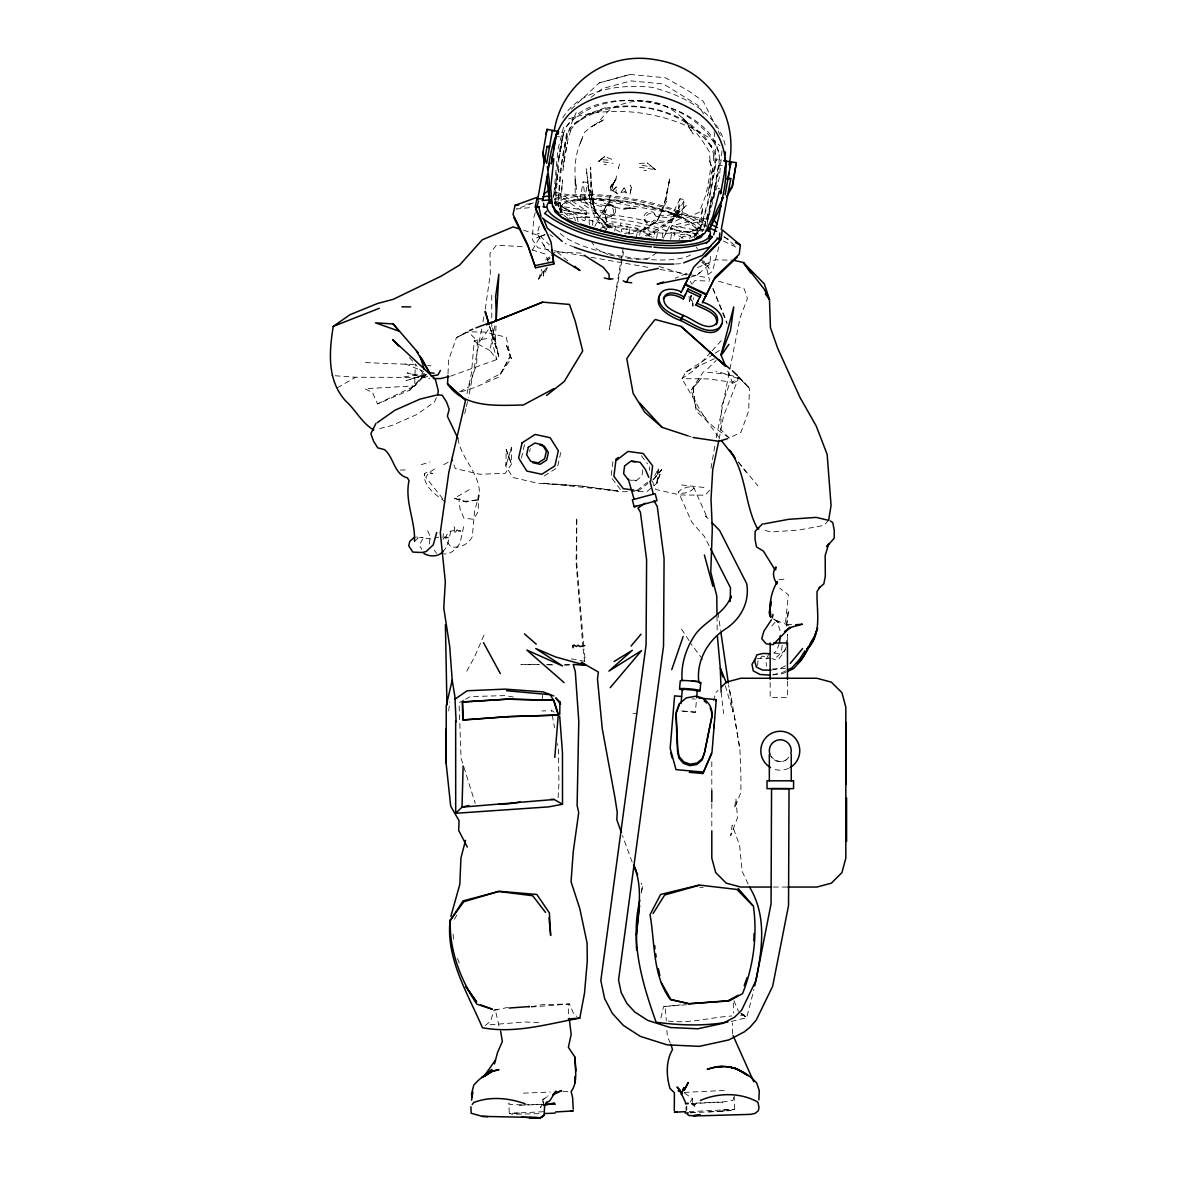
<?xml version="1.0" encoding="UTF-8"?>
<svg xmlns="http://www.w3.org/2000/svg" width="1177" height="1177" viewBox="0 0 1177 1177"><rect width="100%" height="100%" fill="white"/><g stroke="black" fill="none" stroke-linecap="round" stroke-linejoin="round"><path stroke-width="0.75" stroke-dasharray="5 3.75" d="M511.539 447.716L506.051 465.209L511.539 447.716L511.524 464.165L505.198 473.345L479.789 474.257L455.249 468.564L451.733 458.177M787.501 643.848L787.531 634.197L787.825 640.671M732.403 1034.142L732.491 1022.99M713.615 160.602L713.689 154.055L714.262 156.129L710.687 145.065L712.217 148.596C684.249 104.93 615.733 92.821 574.508 124.335L589.412 113.522L606.508 107.239M554.764 203.871C555.971 181.905 557.089 159.866 562.047 138.312C570.404 101.796 618.616 96.955 649.454 101.825C680.1 107.798 723.781 128.823 719.176 166.016C716.616 187.996 709.922 209.05 703.625 230.118M555.206 205.651L558.81 160.734M568.05 215.582L562.65 211.198L560.679 206.269L562.503 179.875L561.576 191.13L558.207 206.181L561.973 211.713L559.046 207.005L560.958 214.067M575.303 220.923L574.759 217.922A2.604 2.516 9.5 0 0 574.052 217.171L571.507 216.597L569.727 217.627M506.213 449.585L511.524 464.165L506.213 449.585L505.786 466.21L512.951 477.494L538.227 483.394L579.864 485.851L617.587 490.868L541.964 483.114L579.864 485.851L621.044 491.78L629.724 491.662M450.556 376.169L496.812 359.529L498.695 355.925L495.311 343.493L496.105 323.866M547.379 267.694L543.539 275.948L543.906 267.767M448.01 373.697L448.628 359.985L456.47 337.593L467.946 331.237M578.098 221.644L576.995 216.568A5.135 4.973 8.9 0 0 575.715 215.362L571.036 214.243L567.432 216.156M757.679 665.696L757.944 660.709L762.137 656.163L768.816 657.31M690.222 295.898L692.944 306.27L693.385 297.796M558.119 797.771L558.957 783.22L558.428 748.896L557.457 743.599M786.28 645.467L786.589 640.553M718.823 246.832L712.541 271.284L704.42 277.169L690.075 274.682M543.539 275.948L544.083 269.327L538.639 279.096L541.67 269.342M486.763 338.638L474.257 340.624L471.477 373.065L466.416 396.414M653.353 479.436L661.577 469.77L656.928 483.041L658.267 468.814L652.941 479.319M695.386 712.232L680.409 710.879L695.386 712.232L696.49 699.55M690.737 277.095L697.255 275.065L709.805 264.148L710.643 255.232M542.17 700.212L542.656 695.21M442.949 537.83L443.361 533.608M721.987 150.774L719.279 177.859L707.436 221.394M448.687 710.908L449.732 701.83M707.406 221.791L711.614 196.294L706.936 225.91M620.235 232.149L607.744 225.16L595.032 211.389L589.868 189.585L595.121 211.286L606.92 226.028L595.032 211.389L592.149 196.721L590.663 167.266C590.324 188.467 589.059 215.038 607.376 229.589M592.311 225.278C595.268 218.79 584.881 213.169 581.909 219.761L584.351 220.805L585.631 219.466A2.486 2.398 7.2 0 1 586.44 219.216L588.456 219.672A2.369 2.266 15 0 1 588.971 220.187L589.5 224.778M612.937 461.619L610.995 477.053L620.397 489.441M642.701 470.035L641.936 476.185L635.874 480.878L628.297 479.833M649.292 470.094L649.733 466.666M786.427 626.149L788.502 610.039L786.736 624.619M681.821 238.372L682.189 237.195A1.677 1.633 15.1 0 1 682.572 236.768A1.751 1.692 8 0 1 683.087 236.518L687.162 236.93M785.559 622.471L788.355 594.768L779.836 588.294M485.277 309.168L490.323 273.8L490 253.261L496.414 245.154L521.632 246.655L525.074 247.729M782.234 645.334L781.381 651.352L778.939 655.118L776.129 657.457L772.995 658.046M669.639 179.007L665.814 200.016L669.639 179.007L663.548 207.343L657.369 220.658C648.718 228.573 637.404 234.37 625.443 234.017M641.436 893.122L642.48 886.149L641.171 883M711.129 165.442L709.142 159.278L711.129 165.442L709.142 178.301L705.891 195.073L699.241 212.243L686.529 218.01L673.627 215.906L681.336 214.037L672.023 219.54L686.927 204.754L671.876 220.099L655.721 232.649L644.878 236.754M563.268 133.663L560.208 151.45M694.312 237.577L697.652 232.443L695.519 235.253M564.842 156.909L562.974 170.459C563.342 150.582 567.358 130.426 576.186 112.58M713.247 197.471L719.162 161.131M711.894 172.975L713.247 164.942M554.235 203.415L558.06 203.959L562.326 157.586L566.623 133.207L561.414 132.177M623.207 247.817L609.303 329.766L623.648 251.378M710.982 468.314L714.998 444.98M718.72 165.589L722.31 165.56M559.193 157.63L560.046 152.775M560.384 150.847L561.414 144.933M558.751 160.146L562.724 137.562L557.545 136.429M565.681 152.127L567.991 139.342L571.286 128.955L570.036 130.706L577.171 121.525M564.077 161.352L567.314 142.961M558.06 203.959L558.222 203.047L554.396 202.503M579.937 200.178L583.159 181.92L587.617 182.435L589.618 199.663L595.165 203.341L605.772 205.916A6.017 5.311 56.7 0 1 614.262 206.961A6.017 5.311 56.7 0 1 612.761 215.494A6.017 5.311 56.7 0 1 604.801 211.477L594.179 208.903L588.647 205.239L584.41 200.708L579.937 200.178L584.292 205.136L591.472 209.83L603.242 212.713L604.64 215.317A6.017 5.311 56.7 0 0 611.76 216.2A6.017 5.311 56.7 0 0 613.026 209.035A6.017 5.311 56.7 0 0 606.346 205.666L604.213 207.196L592.428 204.371L585.278 199.56L583.159 181.92M584.41 200.708L587.617 182.435M614.674 231.045L616.233 222.188L606.773 221.6A3.619 3.487 9 0 0 605.89 222.35L604.875 224.836L605.419 227.352A3.472 3.354 10.5 0 0 606.229 228.206L606.964 228.647L603.713 232.972M628.915 233.561L630.475 224.704L620.75 222.983L620.353 225.263L627.267 226.484L626.664 229.868L621.647 228.971L621.235 231.251L626.267 232.134M636.168 238.563L637.978 228.353L634.123 227.676L634.535 225.395L645.025 227.235L644.628 229.515L640.788 228.838L638.979 239.063M656.531 238.431L658.09 229.559L648.365 227.852L647.968 230.133L654.883 231.339L654.294 234.723L649.263 233.84L648.865 236.121L653.882 237.004M662.195 237.607L663.445 230.501L666.256 231.001L664.99 238.195M670.64 239.181L671.905 231.987L674.715 232.487L673.465 239.578M680.071 198.736L672.302 214.243L665.829 215.803L654.986 214.582A6.017 5.311 -36.7 0 0 646.644 212.669A6.017 5.311 -36.7 0 0 645.143 221.202A6.017 5.311 -36.7 0 0 654 220.158L664.858 221.364L671.317 219.819L676.849 217.009L680.071 198.736L684.455 199.781L681.233 218.039L675.436 221.202L667.079 223.159L655.045 221.835L652.838 223.807A6.017 5.311 -36.7 0 1 645.835 222.203A6.017 5.311 -36.7 0 1 647.1 215.038A6.017 5.311 -36.7 0 1 654.53 214.155L656.016 216.333L668.05 217.701L676.422 215.626L684.455 199.781M689.722 238.769L690.355 235.223L681.262 234.458A3.59 3.472 10.1 0 0 680.012 235.4L679.203 239.725M696.446 235.429L697.049 232.06M704.273 229.868L700.492 229.074L700.653 228.161L704.434 228.956M714.071 131.677C717.323 153.172 714.38 175.402 707.333 195.912L712.644 168.576M718.809 165.074L714.836 187.658L720.015 188.791M562.282 140.063L562.724 137.562M714.836 187.658L715.278 185.157M658.267 468.814L657.09 482.658M709.407 186.981L710.202 182.538M616.571 187.599L616.704 186.834L615.762 187.172L613.055 189.983L611.363 189.835L618.822 194.691L615.748 191.954L616.866 187.687L616.057 187.261M481.643 328.971L468.475 397.782M482.967 321.762L484.615 312.773M700.492 229.074L712.35 184.039L716.646 159.66L721.884 160.469M641.494 891.416L642.48 886.149M719.118 439.05L723.487 416.217L738.67 377.552L715.837 371.211M553.425 197.059L558.81 169.356L553.573 197.206L557.913 149.405L564.166 124.791M716.249 437.815L740.083 317.716L747.439 298.575L744.232 288.792L720.089 281.627L716.484 281.465M429.414 544.009L430.032 536.035L427.28 530.047M491.751 295.324L491.809 340.83L496.812 359.529L489.912 350.54L495.252 323.852M779.248 643.451L776.732 650.646L774.26 652.705M521.44 458.074L524.501 444.597M529.606 451.659L530.297 448.643M557.736 465.901L560.796 452.424M660.915 1018.031L663.519 1006.57L680.424 1004.908M464.724 413.583L465.974 408.316M466.386 406.565L467.637 401.298M731.314 1021.474L746.689 1017.693L753.971 989.46M563.724 133.737L561.37 142.152M550.807 252.422L545.378 248.288L537.315 233.737L539.566 225.072M713.542 700.756L715.69 692.723L718.044 690.369M689.031 296.236L689.516 301.68L691.252 295.265L692.944 306.27M463.635 526.796L460.016 543.141C456.22 548.541 451.026 554.867 443.655 553.852M469.314 489.661L454.396 498.298L464.224 501.387L477.774 499.842L474.552 511.112L472.315 536.741C467.946 544.701 459.589 548.629 450.717 546.746L445.627 539.919L446.598 535.211L448.775 532.181L451.747 530.739L460.869 530.989L455.543 530.856L457.529 529.871L453.822 533.564L454.808 527.708L451.762 523.912M535.241 212.64L533.725 217.848L532.269 239.505L537.904 247.817L548.659 249.745M733.742 1097.508L732.874 1100.421L723.458 1101.937L692.105 1103.29M715.248 188.349L702.595 231.634M684.514 1093.08L692.429 1098.597L692.223 1103.114L694.871 1106.306L690.811 1103.511L695.489 1104.717L687.206 1102.849M733.286 1002.922L733.462 1013.029M450.835 531.268L447.172 546.363L443.391 551.145M689.516 301.68L691.473 295.427M663.195 238.372L680.071 205.666L670.831 219.437L653.676 231.987L639.126 238.078M666.035 198.854L657.369 220.658L642.245 231.28L657.516 220.57M610.628 195.338L604.595 209.58L605.066 212.846L611.025 199.237L601.815 212.963L594.782 226.425M483.982 635.168L474.14 657.766L466.636 671.449M786.177 647.115L783.911 652.323L778.718 659.076L775.26 659.753L772.038 658.532M436.432 397.708L434.416 402.107L416.687 414.584L391.691 425.574L377.037 429.208M768.566 654.397L765.918 660.047L766.462 666.197M705.965 221.997L699.418 218.834L671.905 225.734L670.331 229.044L697.402 233.899M666.77 201.017L657.369 220.658L641.259 230.148L623.354 233.885M471.992 331.855L484.836 332.076L506.287 337.21L510.318 356.131L499.033 377.023L474.434 387.571L459.824 392.265M500.519 373.697L510.318 356.131L505.948 343.875L511.348 358.441L500.519 373.697L484.806 381.848M532.401 250.068L540.375 236.312L544.877 234.532M454.337 919.266L458.03 913.249M713.63 354.174L686.176 371.785L681.924 378.67L705.376 418.953L719.265 437.903M434.651 468.976L428.796 472.639L425.839 477.406L443.288 499.416M691.311 389.984L703.375 371.814L725.106 374.109L740.613 379.303L749.469 388.307L748.675 410.935L740.966 432.239L729.343 438.035L714.969 428.06L696.195 411.214L693.032 388.16L701.389 378.17L691.311 389.984L696.019 407.698L707.612 420.042M690.149 1102.084L692.429 1098.597M562.724 117.877C580.438 88.481 620.75 84.097 651.999 87.333C681.969 94.896 717.676 112.183 725.091 144.918M538.639 279.096L546.864 267.326M474.257 340.624L478.024 344.037L490.22 327.029M571.345 109.196L599.167 82.92L630.181 74.445L665.432 77.756L688.928 91.144L703.213 101.266L720.398 135.473M559.399 209.006L562.591 204.813C584.336 195.603 608.98 200.576 631.608 203.341C653.809 208.476 678.658 212.243 695.931 228.323L697.505 233.37M692.709 283.319L694.857 280.494L709.275 281.141M554.955 203.871L556.706 201.576C580.482 191.468 607.45 196.912 632.196 199.943C656.486 205.548 683.69 209.668 702.581 227.293L703.449 230.059M695.475 235.4L698.535 231.604L694.15 235.017L699.594 231.104L702.89 207.196L697.24 230.339L699.256 227.205L696.078 230.045L689.663 231.898L697.328 229.706L700.506 226.955L702.331 222.836L709.554 198.148L716.234 158.159L713.409 148.905L704.332 136.37L689.781 123.673M542.774 1104.291L540.214 1107.469L546.29 1104.32M709.466 490.25L705.479 495.164L680.232 494.973L655.736 489.485L652.176 480.819M377.508 403.902L414.716 385.865L415.29 363.958L424.161 374.58L414.716 385.865L409.625 390.19L377.508 403.902L372.55 392.632L364.929 388.734L414.716 385.865L425.824 374.492L406.036 380.715L426.177 373.859M566.093 126.881C603.713 81.242 699.506 98.162 719.279 153.878M785.486 649.601L781.351 653.735L773.76 653.132M615.615 187.864L612.467 190.939M771.774 625.973L775.525 621.809M710.82 352.188L694.783 369.769L681.924 378.67L708.525 378.92L732.374 382.26L738.67 377.552M712.056 350.834L721.913 340.006M409.625 390.19L424.161 374.58M697.255 275.065L699.918 272.211M828.623 520.337L823.709 525.442L798.815 530.047L771.376 531.975L761.975 529.768M442.993 539.243L445.495 536.727L443.258 537.624L448.378 537.742L443.714 537.256M788.781 757.208L785.765 760.21L780.292 761.681L774.819 760.21L770.803 756.208A10.961 10.961 0 0 0 789.002 757.37M707.76 368.754L716.19 360.412M653.367 479.701L661.577 469.77L656.869 483.291L647.07 491.456L631.46 491.648M624.148 187.937L620.838 192.484L621.78 191.88L620.397 192.395L625.237 191.895L623.324 191.513L626.414 193.013L624.84 188.526L624.148 187.937L622.957 189.056L624.148 187.937L624.443 188.776M547.614 260.191L550.218 257.851M414.525 541.317L418.674 537.595L417.6 537.595L423.087 537.565L416.481 537.065M547.452 260.352L549.939 258.131M709.04 545.687L704.302 536.344L691.708 522.044L678.393 491.927L681.395 489.308L687.221 487.131L692.444 486.66L694.018 488.146L707.318 517.88L705.553 516.012L709.378 519.94M694.018 488.146L691.031 490.75L685.22 492.942L679.997 493.443L678.393 491.927M545.598 260.058L549.836 256.557M551.248 255.394L555.485 251.907L584.204 253.217M485.174 1025.55L490.618 1021.195L494.031 1010.101L498.857 1009.586M647.777 482.099L635.624 491.53L638.522 490.75L647.983 483.409M590.972 97.367L602.55 88.525L630.946 80.889L663.49 83.979L698.108 105.371L704.023 114.566M543.053 1102.319L542.729 1099.73L548.232 1095.802M656.737 252.746L648.851 258.263L636.242 259.514L627.37 258.322M542.729 1099.73L547.437 1096.552M426.765 374.595L422.602 377.39L355.645 377.258L331.37 375.478M612.452 215.568L614.232 214.391M602.197 158.998L598.74 161.249L613.055 163.294M544.274 476.008L557.354 467.593M715.16 353.203L719.736 350.26M337.343 387.777L355.645 377.258M463.885 700.08L459.059 702.713L461.06 758.253L463.297 765.168M465.503 699.197L470.344 696.563L505.007 695.607L515.585 697.402M443.758 464.665L448.437 462.12M686.485 273.52L675.186 278.213M697.549 267.606L715.204 259.793L733.698 260.249M459.618 391.72L468.755 386.924L476.685 364.355L477.362 341.095L468.314 331.796L456.47 337.593L467.828 332.046M445.465 502.064C436.137 494.752 423.367 487.175 424.353 473.669L427.148 472.227L432.68 473.522L428.796 472.639M785.603 665.77L780.954 668.109L772.715 669.831M785.956 670.743L781.41 672.979L771.597 674.848M785.839 672.199L782.69 673.656L772.936 674.907M686.176 371.785L714.365 358.72M568.565 118.965C617.381 102.517 679.717 113.507 719.971 145.654M533.461 202.856L516.409 209.035L532.387 207.358M544.627 234.959L536.491 237.842L544.936 234.767M600.608 228.279C617.572 223.027 638.052 226.646 652.205 237.371M555.941 204.739C580.07 195.117 606.758 199.516 631.814 202.135C656.266 208.241 682.837 213.243 702.213 230.53M508.037 1007.438L494.031 1010.101L495.929 1012.588L499.151 1026.565M421.307 464.621L430.046 461.958M697.328 229.706L679.085 232.943L663.563 233.34L626.988 229.486L591.295 220.599L576.848 214.92L560.811 205.637L558.766 201.973L558.472 197.471L560.12 171.798L567.491 131.942L573.302 124.218L586.087 115.537L604.095 108.578A84.538 59.159 10 0 1 689.766 123.688M599.167 82.92L630.181 74.445M635.874 480.878L636.875 480.613L630.74 479.789M434.784 538.139L438.697 537.109M623.486 209.315L630.078 208.373M457.971 438.535C461.06 460.928 486.072 478.245 477.627 502.049L478.495 493.266L478.274 511.201L475.891 515.541L473.022 519.219L463.959 518.174L460.075 509.17L458.765 498.636L466.239 501.961L477.774 499.842M403.932 376.92L424.426 373.565M427.707 376.566L422.602 377.39L407.065 372.859L429.782 378.479M537.315 233.737L539.331 233.458M757.076 658.458L771.421 658.34M619.999 202.444L623.045 202.091M554.544 199.325L563.415 198.398L586.411 214.243L586.072 210.609L562.577 194.691L553.528 195.617M785.383 668.492L772.656 668.992M525.957 204.195L533.181 203.459M778.997 579.687L785.986 578.966M531.371 1006.688L542.126 1004.672L569.55 1003.981L574.111 1014.868L576.965 1016.487M613.982 206.284L604.095 203.15M686.677 1004.731L663.519 1006.57L665.285 1008.336L666.373 1020.636M668.153 1021.033C689.81 1023.872 710.393 1017.266 731.844 1016.001M490.073 1024.77L525.148 1021.974L542.259 1022.887M708.995 1111.927L731.8 1110.455L734.742 1109.352L734.168 1096.052M632.946 713.542L636.816 713.233M719.279 1111.441L730.77 1110.499M639.376 163.471L644.408 163.088M740.554 1015.339L744.041 1015.074L746.689 1017.693L741.024 1013.559M564.842 664.873L571.522 664.519M531.268 1007.026L569.55 1003.981L568.094 1006.026L568.682 1015.015M723.031 1110.014L734.742 1109.352L689.266 1111.647M523.412 1093.153L550.395 1092.035M724.223 1090.505L683.513 1092.418M690.458 1112.721L722.869 1111.206L721.825 1111.25M690.016 1112.809L697.932 1112.368M722.722 1102.158L691.017 1103.57M542.023 710.967L545.863 710.805M546.452 1104.144L523.235 1104.879M543.509 1111.721L509.258 1113.413L508.891 1103.702M519.425 1113.001L509.258 1113.413L512.201 1114.281L541.744 1113.619M791.65 624.56L784.515 624.796L787.413 625.193M519.219 1105.218L543.2 1104.467M521.558 1104.923L509.067 1104.276L508.876 1101.554M603.095 159.748L608.318 160.234M562.841 1091.668L569.859 1091.535M400.268 470.064L407.257 469.917M773.377 887.046L787.884 887.046M539.228 664.608L520.94 664.417L538.919 664.667M546.555 664.681L553.867 664.755M547.908 664.784L553.308 664.858M564.092 665.005L571.286 665.108M631.004 208.182L639.699 208.447M365.414 362.59L417.144 364.708M430.885 538.904L423.455 537.904L419.203 545.098L421.822 549.379M643.893 170.415L646.6 170.621M427.516 365.547L430.959 365.826M699.565 887.164L703.155 887.473M691.826 698.844L695.298 699.153M681.601 484.983L703.92 487.455M642.201 165.28L648.13 166.443M633.447 490.059L638.522 490.75M555.941 205.342L586.072 210.609M559.811 209.565L586.411 214.243L559.325 209.55M707.245 219.202L553.293 192.057M659.959 269.43L688.28 274.373M671.905 225.734L702.022 231.089M591.163 257.307L651.146 267.885M560.017 212.228L562.65 212.699M554.043 250.716L584.101 256.056M571.331 658.855L585.352 661.4L584.042 649.057M698.623 234.061L670.331 229.044L697.358 222.012L706.98 226.705M609.774 254.923L622.03 257.601M639.435 167.222L655.427 169.679L647.365 162.985L655.427 169.679L649.763 166.075M604.036 164.294L606.376 164.839M676.849 217.009L681.233 218.039M523.574 230.089L540.375 236.312L549.35 244.816M454.396 498.298L466.239 501.961M659.076 266.429L686.5 275.006M531.975 249.892L545.76 254.203L548.923 264.398M610.642 205.151L608.73 204.548L618.661 208.167L635.506 208.358L625.517 208.005M687.912 435.814L691.37 436.947M699.903 259.955L704.037 261.338L709.172 268.297L701.183 261.691M607.052 157.527L611.966 159.395M788.855 625.384L776.879 620.72L772.215 617.719M405.05 363.737L423.602 371.505M608.023 254.541L596.607 249.053L591.089 241.167M613.776 200.708L616.189 201.87M724.046 237.107L730.579 240.27M723.458 241.035L737.891 248.082M708.01 263.207L709.805 264.148M478.024 344.037L489.912 350.54M702.669 261.824L705.45 263.368L709.525 280.229M744.041 1015.074L740.936 1013.323L744.953 1015.972L742.098 1014.206M611.216 205.563L615.512 208.138M774.01 619.308L780.13 623.781L776.879 620.72L780.66 632.49M773.642 618.955L776.408 620.838M560.811 205.637L567.27 210.315L561.87 206.387L559.869 202.621L560.679 206.269M554.102 712.173L551.292 710.084L554.529 727.724M741.216 1013.559L746.689 1017.693M567.755 260.911L554.47 249.671M723.987 236.459L736.508 246.92M606.184 229.353C586.337 215.98 590.03 189.026 586.146 168.546L590.898 203.606L583.601 202.694L579.525 201.017L575.244 194.279L575.053 178.448L576.553 189.688C573.64 172.725 574.347 153.981 582.321 138.459L579.996 143.859L584.322 132.515L591.06 126.925L604.846 119.171L591.06 126.925C601.05 122.879 604.625 111.006 614.938 107.019C631.74 99.383 651.367 98.147 667.845 107.298C685.794 117.715 698.991 134.428 709.437 151.921L710.172 162.411M738.641 376.566L749.469 388.307L738.509 377.096M729.343 438.035L720.662 429.502L721.516 406.815L729.019 385.07L740.613 379.303L738.273 376.89M409.346 357.558L414.098 362.678M738.582 462.443L757.841 485.792M702.551 659.355L691.193 643.922M606.92 225.028L607.376 227.426L604.595 209.58L606.92 225.028L610.024 229.029M641.377 455.661L647.644 463.915M738.406 461.943L746.159 472.227M644.128 219.658L645.408 221.379M434.328 550.189L436.535 553.234M681.571 629.165L690.237 642.451M690.222 281.303L692.076 284.466M748.101 884.015L742.143 871.318L739.583 845.248L732.182 825.151L730.696 835.611L737.538 817.588L735.905 798.653L734.522 808.246L740.907 792.43L740.907 775.29L739.936 749.572L730.461 692.65L727.739 686.132M510.318 356.131L511.348 358.441M670.331 1043.278L667.491 1036.687L666.844 1030.449M632.181 862.094L622.456 835.523M543.848 244.684L545.378 248.288M713.027 288.615L727.048 322.16M733.962 1000.7L738.479 1011.484M727.695 371.005L732.374 382.26M712.894 288.63L727.077 323.94M457.47 958.313L459.398 963.477M463.841 766.904L475.214 803.332M489.5 326.397L498.695 355.925L492.427 327.088L495.311 343.493M489.882 326.779L498.695 355.925M725.356 685.735L732.933 712.085L728.563 684.793M424.353 473.669L424.72 475.846M734.271 715.366L739.936 749.572M693.032 388.16L696.019 407.698M717.926 612.481L720.618 630.489M595.032 211.389L590.677 178.404L590.663 167.266M721.163 692.105L723.634 713.674M582.924 647.115L576.112 563.047L576.759 517.556L576.759 563.092L583.851 647.291M583.115 648.88L584.528 661.209M543.171 1101.26L543.583 1105.262M453.145 934.17L453.513 940.967M717.014 616.115L717.205 632.593M787.472 681.203L787.472 697.578L770.155 697.578L770.155 681.203M711.805 761.74L711.805 790.841M711.805 803.567L711.805 829.02M788.561 768.36A19.479 19.479 0 0 1 772.024 768.36M697.372 248.612A2.928 2.84 9.2 0 1 696.946 248.259L696.49 247.611A2.854 2.751 12.5 0 1 696.284 247.111M567.873 218.407A69.443 17.979 10 0 1 628.209 201.694A69.443 17.979 10 0 1 689.869 238.225M690.634 254.806A69.443 17.979 10 0 1 622.25 256.277A69.443 17.979 10 0 1 558.516 231.501M567.741 219.275A69.443 17.979 10 0 1 683.66 238.563M554.72 198.633A82.861 21.451 10 0 1 634.197 199.207A82.861 21.451 10 0 1 706.612 226.293M680.438 263.692A82.861 21.451 10 0 1 675.539 263.986M574.45 247.229A82.861 21.451 10 0 1 565.078 243.345M552.852 236.68A82.861 21.451 10 0 1 549.85 234.473M558.075 215.2A82.861 21.451 10 0 1 692.356 237.121M631.343 187.496L629.872 195.176L631.196 188.143L630.181 185.201L631.343 187.496M607.7 225.337L608.627 227.029L612.334 227.897L613.04 223.895L608.45 223.733A1.677 1.633 15.1 0 0 608.068 224.145L607.7 225.337M612.673 185.377L611.29 192.41L610.289 187.423L615.689 179.787L616.719 175.608L615.689 179.787L611.334 185.937L615.865 179.39L612.025 187.158L614.791 180.993L612.673 185.377M619.558 164.265L618.366 168.414L619.558 164.265M611.584 184.583L610.436 187.761L611.584 184.583M602.521 158.101L598.74 161.249L604.654 156.629L602.521 158.101M629.651 208.138L624.472 208.712L630.857 208.035L629.651 208.138M686.176 121.54L682.072 117.009L693.15 134.031L686.176 121.54"/><path stroke-width="1.5" d="M559.722 716.337L562.474 752.618L562.503 804.274L548.497 806.892L455.69 813.278L455.676 721.118M467.298 847.087L458.662 830.344L459.074 820.737L450.688 806.142L446.171 763.579L446.23 705.862L452.203 680.041L449.673 646.217L443.773 608.185L445.318 581.762L440.301 532.666L448.82 472.433L465.636 400.003M446.171 763.579L446.157 728.901M686.397 1110.014L686.441 1106.704M559.752 714.527L559.899 703.714M730.196 601.579L730.476 587.764L710.628 548.806M753.898 940.673L754.045 933.552M450.173 919.855C445.597 958.622 467.872 993.462 482.452 1027.742C515.276 1033.892 547.805 1023.916 579.805 1018.12L584.513 993.123L587.279 961.065L587.073 942.983L579.805 908.615L571.051 881.705L573.258 851.604L578.716 812.63L577.113 805.406L578.79 721.324L575.288 671.508L573.184 664.431L585.675 665.299L581.247 662.254L598.372 672.023L597.475 678.997L602.271 728.843L615.056 798.227L617.234 812.38L616.807 819.736L621.294 832.271M725.238 155.511L725.341 151.936M463.12 765.962L462.031 807.142L455.69 813.278M727.901 1022.033C704.332 1026.256 679.762 1025.417 656.119 1022.224C642.304 983.413 629.783 941.468 639.847 900.184M447.937 375.404L447.54 383.967C464.356 408.507 497.224 405.432 523.338 405.006L554.014 388.572M775.775 569.742L775.937 566.931C771.7 572.272 773.613 578.775 776.952 583.924L777.291 581.526C771.582 591.575 768.905 602.992 770.244 614.777M770.714 606.39L770.994 601.359L769.184 612.849L770.552 616.866L770.229 609.642L770.552 616.866M496.311 318.511L498.857 274.241L495.635 296.442L496.311 318.511L495.017 321.38M758.871 1099.921L759.283 1090.682L756.723 1083.061C746.203 1071.276 731.02 1064.376 715.233 1066.936L722.237 1066.627L716.661 1066.789L707.215 1069.349C716.602 1065.906 727.268 1065.568 736.699 1068.848M729.107 165.015C738.994 115.008 708.26 68.295 656.972 60.012C608.391 50.346 561.856 82.213 554.235 130.985M719.824 232.972L719.162 242.388L705.244 256.571M736.037 164.456L732.594 185.745L728.46 191.086M554.779 757.37L558.266 715.101L553.514 700.271L550.189 694.695L506.522 690.722M713.821 728.004L714.115 724.355M698.903 698.049L716.249 699.624L712.011 752.088L702.904 773.524L689.384 772.318M681.056 703.625L682.322 689.133L697.27 690.487L696.652 697.74M700.065 690.737L700.771 682.748M679.526 688.883L680.247 680.88A10.299 0.912 5.2 0 1 693.165 681.159A10.299 0.912 5.2 0 1 699.388 683.072M520.057 229.044L513.04 226.926L482.217 239.828L459.648 265.06L441.037 276.227L393.192 299.341L377.714 303.431L349.981 314.7L333.238 326.397C329.133 351.923 326.926 380.053 345.435 400.724C355.542 409.758 361.898 423.132 373.786 430.017M470.918 1106.748L471.168 1113.251L482.349 1116.37L538.33 1117.547M636.33 934.906L639.626 905.334M716.102 701.021L716.249 699.624M377.243 422.69L394.986 410.199L419.939 399.15L437.785 394.781L438.256 390.617L435.343 379.288L392.706 339.638L398.65 346.038M779.542 642.068L780.292 635.683M650.675 481.319L652.632 465.901L643.231 453.513L627.988 451.424L615.836 460.854L613.894 476.273L623.295 488.661L633.447 490.059M691.017 272.593L683.999 286.732L693.797 266.988L721.001 239.696L722.31 229.912L740.392 245.022L739.2 254.32L715.16 276.978L705.347 296.825L713.953 279.449L737.361 256.998M569.212 1018.326L571.169 1034.377L568.388 1047.265L574.876 1057.064C574.891 1068.157 578.348 1082.046 571.11 1091.52L572.611 1097.464L573.214 1109.205M551.91 203.341L549.644 203.018L546.805 177.006M471.565 1100.186L472.889 1092.006M754.707 985.929C761.622 953.311 768.066 917.501 749.602 887.178M552.263 131.236L552.396 130.485L546.628 163.265M730.667 598.755L731.152 595.945C725.503 612.673 707.024 620.088 696.343 633.064C686.529 646.629 680.63 663.843 682.16 680.703M551.866 159.219L552.572 155.202M725.15 194.735L729.034 172.666M557.927 131.486L547.055 129.323L542.671 154.231L544.348 163.014M537.654 199.796L547.055 146.434L549.806 146.022M549.232 163.265L548.055 169.9C551.277 146.404 556.853 120.76 578.142 106.769C614.924 83.111 664.593 90.629 699.55 114.228C728.401 136.355 729.666 168.62 721.825 200.531L722.354 197.515M542.95 199.958L547.555 173.843M553.543 149.7L555.941 136.091M551.866 160.322L551.233 163.941L556.956 131.427L556.25 135.429M553.837 158.571L550.704 188.143L552.528 206.475L561.635 217.436C602.492 234.9 648.159 242.948 692.517 240.52L704.832 233.326L712.821 216.73L719.427 191.012M558.104 134.31L558.589 131.559M549.644 203.018L549.159 180.316L547.334 166.722M709.054 241.138L710.246 234.385M724.738 160.852L725.267 157.85M721.221 190.188L720.589 193.808L725.679 166.016M724.443 171.901L726.312 161.278L725.606 165.28M722.104 198.016L718.603 217.877L713.733 234.782M727.93 178.889L730.917 161.955L729.917 167.649M728.048 177.447L730.785 178.727L721.251 229.647M547.055 129.323L545.863 134.222M706.48 230.589L708.716 231.06L716.94 209.903L723.296 197.751M718.794 440.801L712.732 469.667L711.011 499.122L712.306 528.694L710.776 572.14L716.764 595.974L716.984 614.291M414.525 541.317C415.437 521.014 404.432 501.049 409.066 480.584L407.419 477.921C393.957 474.272 394.163 457.809 384.644 449.673L377.714 447.834L373.565 441.169L370.858 433.739L375.919 423.426M708.716 231.06L721.089 206.049M573.008 647.762L573.523 645.261L572.846 646.497L574.199 645.173L576.289 646.482L578.275 645.202L579.717 646.556L584.792 645.599M494.502 1063.89L497.533 1052.547L502.344 1041.513L500.637 1031.243M553.778 264.06L551.101 242.271L535.152 206.931L537.271 197.28L515.099 205.313L513.04 214.449L527.59 244.345L535.609 267.767L553.778 264.06L552.248 249.921M772.215 617.719L773.024 614.365M465.518 840.349L460.943 857.989L459.81 884.368L450.85 916.397M721.001 354.91L733.757 306.932L730.49 330.516L721.001 354.91L725.679 366.179M716.366 324.587C719.279 312.876 703.566 309.404 695.99 305.049L698.329 300.061M721.692 323.719C715.807 343.184 690.325 324.823 680.762 320.585L680.63 320.527C670.993 317.201 651.352 306.653 660.635 294.059M538.566 201.017L535.962 210.08L544.951 229.809M671.729 669.684L683.175 636.507M676.481 712.497L679.129 705.244M744.188 985.546L747.145 977.528M546.716 1102.128L544.583 1106.189L544.112 1115.325L539.978 1118.091L529.238 1117.591L536.506 1117.562M436.726 532.534L433.224 544.877L426.148 551.542L421.999 552.513L412.847 552.101L408.728 545.848L409.758 541.346L414.716 537.065M680.63 320.527L683.131 315.465C676.128 311.758 661.327 307.58 664.181 296.707C668.845 289.836 678.438 293.764 684.19 296.957L683.322 298.943C677.555 295.751 667.962 291.822 663.298 298.693M700.801 295.03L699.918 297.016L687.236 290.999L688.104 288.998L700.801 295.03L695.99 305.049M702.904 773.524L711.732 753.515M705.111 297.09L702.64 302.151C712.041 304.843 728.916 316.098 719.838 327.383C707.289 336.387 692.87 322.807 681.512 318.526L682.998 315.407M683.322 298.943L685.647 294M702.375 302.872L706.229 294.839L684.882 284.731L682.91 288.954M684.764 295.986L688.104 288.998M681.056 292.69L683.778 286.967M809.541 645.849L813.204 638.508M440.389 370.475L437.947 374.948L431.12 376.037M820.163 586.882L817.059 591.428C816.294 611.113 822.885 633.932 806.672 649.763L808.481 646.57M810.291 643.392L812.115 640.214M495.458 1060.109L483.85 1076.484M807.51 649.763L801.508 659.944L793.71 668.521L787.413 671.464M726.459 196.824L731.962 187.599L736.346 162.691L723.634 160.749M755.531 658.649L752 664.328L753.265 670.875L759.915 674.48L769.964 675.157M653.088 913.514L664.667 894.991L699.741 885.119L736.934 889.444L752.574 905.378M804.98 650.837L799.61 659.267L792.033 667.742L787.487 669.993M806.672 649.763L813.248 639.802L817.515 628.238L813.248 639.802L803.17 657.119L797.388 663.445M771.376 619.867L763.873 631.21L761.74 638.625L766.08 643.775L773.127 644.643L790.135 627.164L784.544 631.74L791.621 627.135L802.376 624.207L795.608 624.796M721.928 354.395L728.872 344.39M450.305 920.046L463.826 901.744L498.489 891.46L532.71 895.741L545.525 912.425M802.567 648.601L790.253 663.445M703.434 233.958L700.801 237.416C677.025 247.523 650.042 242.109 625.296 239.078C601.006 233.458 573.802 229.324 554.926 211.698L553.205 206.166L555.691 211.257M484.659 1076.278L491.883 1069.496L484.409 1076.205M826.695 546.496L828.682 543.965L825.18 555.515L825.312 576.259L823.812 583.939L819.015 587.912M472.183 1104.497L473.801 1102.481C490.279 1096.111 508.891 1097.964 525.222 1103.805M631.049 646.07L641.009 634.197M610.201 687.648L641.524 650.616L608.906 671.111L632.343 650.293L614.085 661.489M826.798 546.584L834.169 538.242L834.258 530.341L832.772 522.603L830.241 520.881M544.583 213.611L546.731 211.169M711.04 245.787L702.434 255.394L683.778 262.809M706.274 243.345L712.35 237.033M710.717 245.772L717.161 239.063M762.475 523.853L755.134 531.313L755.046 539.213L756.531 546.937L763.417 551.101L774.937 569.697M721.575 686.838L726.283 682.145L740.745 678.261L816.897 678.261L831.359 682.145L841.952 692.723L845.822 707.186L845.822 858.121L841.952 872.584L831.359 883.177L816.897 887.046L787.884 887.046M700.227 236.739L703.287 233.796M443.391 551.145C438.638 557.015 429.914 557.089 423.779 553.396M730.785 178.727L726.489 178.801M546.525 395.457L564.254 381.495L582.703 350.967L575.229 321.13L569.506 304.446L542.7 302.136L486.734 324.631L542.7 302.136M615.645 459.53L618.337 457.441M543.848 194.043L547.908 191.101M454.778 699.285L467.137 690.752L505.33 689.133L542.994 691.87L553.808 695.96M484.689 1076.337L491.368 1071.747L498.945 1069.628C488.823 1071.099 480.26 1077.617 473.743 1085.194L471.491 1094.007L472.36 1097.258M645.099 503.197L638.022 508.052L640.406 512.23L646.6 559.605L646.085 644.805L600.829 980.632L604.625 998.582L612.378 1013.426L623.413 1025.447L640.303 1036.363L667.212 1044.867L699.388 1046.338L728.843 1039.924L744.173 1031.949L749.793 1027.447L756.237 1020.091L772.656 986.238L788.531 905.613L789.031 788.678L771.553 788.59L771.053 903.862L755.943 980.647L741.539 1010.352L734.58 1017.237L722.825 1023.357L697.887 1028.786L670.287 1027.521L647.806 1020.415L634.756 1011.985L626.797 1003.319L621.221 992.623L618.543 979.985L663.534 646.055L664.078 558.516L657.281 506.537L654.015 500.813M623.236 280.759L625.634 282.127L627.179 281.2L628.444 277.772L636.492 273.079L658.384 268.371M491.368 1071.747L481.673 1077.617L491.633 1071.614M546.305 1102.746L549.718 1100.833L556.03 1091.153L552.572 1095.096L561.591 1090.549L554.146 1093.551M738.288 995.153L728.048 1000.73L689.148 1003.746L729.299 1000.921L742.54 993.682C753.442 966.111 757.561 935.568 753.398 906.113L738.156 888.458M469.549 330.56L472.757 329.207M475.964 327.853L490.706 322.38M333.238 326.397L379.318 308.286M696.681 237.224L699.594 236.18M500.608 318.835L507.199 316.481M700.359 1100.451C718.205 1092.653 740.421 1092.33 757.591 1101.981M543.833 1105.159L546.29 1104.32M663.696 281.965L657.119 284.113L689.104 277.595M727.621 438.594L719 441.346L693.091 437.506M707.509 242.109C690.237 248.067 671.905 249.23 653.853 247.082M709.481 247.008C690.708 253.658 670.743 254.232 651.146 252.01C613.04 248.009 573.287 241.211 541.891 217.848M634.212 506.772L657.016 500.666L655.162 493.693L632.343 499.798L634.212 506.772L636.124 506.257M698.858 885.148L660.635 894.446L650.042 914.647C655.133 943.145 652.308 975.218 670.36 999.582L689.266 1003.775L670.919 999.508L661.356 982.824M468.858 805.495L462.031 807.142L554.205 799.477L562.503 804.274M448.878 376.566L440.478 378.582L433.342 378.508M696.24 690.737L697.27 690.487M544.289 1105.203L554.396 1102.923M538.522 198.736L542.259 198.854M534.829 265.634L552.999 261.927M763.785 523.927L788.678 519.322L816.132 517.394L828.623 520.337L831.065 505.433L827.151 454.381L816.264 426.103L799.801 397.061L777.703 348.304L770.435 327.692L769.493 299.649L764.388 283.981L743.364 262.545L733.698 260.249M520.293 802.052L507.67 803.935L498.783 803.906M437.785 394.781L442.243 395.281L446.466 401.887L449.231 409.272L447.363 416.202L457.971 438.535M542.126 200.634L550.998 199.707M535.932 206.975L539.493 206.608M542.685 196.721L549.924 195.985M515.099 205.313L518.719 204.945M528.635 1006.615L529.473 1006.541L509.053 1008.042M568.344 1018.958L579.805 1018.12M555.044 1113.133L544.907 1113.53M685.661 1111.618L674.347 1112.28L677.231 1112.162M685.043 1113.03L688.368 1112.883M685.352 1103.791L688.177 1103.673M555.603 1111.971L573.273 1110.911L570.698 1110.911M558.266 715.101L508.052 716.631L462.811 719.897L462.296 701.919L507.316 699.153L553.514 700.271M546.496 1104.379L555.397 1104.144M691.841 681.1L698.755 681.409C696.343 660.694 707.892 640.538 725.017 629.298C740.524 619.47 749.94 602.183 746.689 583.645L719.588 530.43L711.923 522.573M610.981 278.964L612.967 278.949M773.627 642.98L787.472 642.98L787.472 679.379M771.568 887.046L740.745 887.046L726.283 883.177L715.69 872.584L711.805 858.121L711.805 830.844M401.901 306.829L410.655 306.888M771.067 670.184L762.372 670.022L756.384 667.035L754.575 660.68L756.855 654.853L763.108 653.456L770.023 653.676M550.689 799.389L554.205 799.477M482.349 1116.37L487.837 1116.649M393.25 323.955L375.463 322.822L398.944 331.134L393.25 323.955L418.35 352.997M521.646 1117.105L530.901 1117.709M663.622 240.446L625.62 236.43M681.542 696.49L674.598 695.857L670.169 748.307L676.01 769.626L703.228 772.083M625.634 282.127L631.696 282.774M416.423 351.084L429.546 372.726L434.033 373.197M651.381 246.89C614.379 242.977 575.744 236.43 545.231 213.743M635.183 461.928L630.637 461.296L624.59 465.989L623.619 473.669L628.297 479.833M631.74 461.001L640.156 462.326L645.276 469.285L648.777 477.347M549.806 202.091L552.042 202.415M542.95 206.711L546.319 207.284M708.716 235.9L712.07 236.518M706.671 229.677L708.892 230.148M625.752 236.459L588.662 227.205M539.787 445.097L544.274 446.068L548.364 452.542L546.643 460.089L540.14 464.282L532.651 462.664M604.331 277.949L610.23 279.42L609.112 278.007L609.083 274.359L603.139 267.194L584.189 255.291M681.071 326.426L725.532 366.121L681.071 326.426L655.133 319.482L644.099 333.223L626.767 358.691L633.152 393.398L644.613 412.097L662.033 427.339L687.912 435.814M736.302 1068.745L747.572 1075.028L736.302 1068.745L728.975 1066.789L737.361 1069.069L748.057 1075.763M606.538 232.384L580.349 223.968M585.675 665.299L555.706 657.001L535.726 648.527L562.532 665.961L526.81 650.057L564.121 682.616M549.468 147.787L547.055 146.434M480.643 1004.864L492.413 1009.263L476.847 1004.202C460.56 979.735 449.437 950.619 450.247 920.87L463.002 900.905L499.401 891.298L536.844 894.461L549.379 912.881L550.659 935.465L548.997 917.795M681.321 291.955C674.23 287.982 660.547 287.276 658.84 297.546C659.149 309.492 672.582 314.185 681.512 318.526M680.792 1092.124L678.379 1090.667L681.454 1091.873M678.379 1090.667L681.1 1091.741M682.322 689.133L683.293 689.56M685.191 284.04L706.538 294.147M710.864 224.366L717.411 227.529M735.478 242.653L740.392 245.022M696.872 303.048C704.449 307.418 720.147 310.875 717.249 322.586C707.789 333.709 692.591 318.128 683.131 315.465M708.583 227.485L716.602 231.398M717.043 237.916L720.25 239.475M687.221 1114.266L689.31 1115.605L702.448 1115.752L750.44 1114.369L755.222 1113.354L758.371 1110.691L759.003 1107.469L758.032 1102.702M758.841 529.032L757.032 527.855C744.247 503.315 746.542 473.316 729.549 450.202L733.977 456.073M552.16 253.452L579.981 270.504L574.553 266.252M709.451 351.908L713.512 355.263M718.912 359.721L729.711 368.636M556.486 210.948L558.854 212.919M524.442 633.888L536.256 644.187M562.223 241.373L547.231 228.029L543.642 219.054M732.418 370.873L737.39 375.419M680.468 1090.667L677.025 1087.062L679.762 1090.182L685.97 1103.438M639.729 403.064L662.033 427.339M721.295 440.478L735.345 458.265M750.676 272.932L743.364 262.545L764.241 289.262L769.493 299.649L765.315 293.72M714.424 220.452L717.234 224.601M421.219 357.44L429.546 372.726M483.526 642.686L500.343 673.582M753.751 1081.781L733.109 1035.657M513.849 217.598L528.179 246.684L535.609 267.767M633.55 865.301L637.669 874.923M726.386 682.866L720.295 668.168L717.381 636.198M633.976 865.639L635.933 870.377M628.297 479.127L634.109 499.328M542.7 152.274L545.79 161.911M671.052 1044.926L672.523 1049.575C665.741 1061.227 666.285 1075.763 669.948 1088.357L674.406 1092.756L674.274 1110.573M420.071 356.057L424.25 369.46M488.852 323.337L485.218 311.346L488.955 324.661M633.814 865.786C645.732 892.74 634.638 921.885 636.61 949.971M722.825 676.952L720.295 668.168L721.163 692.105M704.376 554.97L712.865 586.308M670.816 753.045L672.141 757.959M649.925 481.216L653.382 494.163M538.889 207.387L541.023 216.318M658.326 968.627L659.841 975.718M543.509 203.238L544.112 206.843M452.203 680.041L454.881 696.578L456.117 721.884M655.663 953.753L656.178 956.945M720.883 632.284L728.313 682.969M654.692 945.587L655 948.912M575.98 1070.893L574.876 1057.064M675.951 713.939L677.54 751.264L678.835 758.032L683.396 763.329L689.972 765.697L696.784 764.52L702.036 760.121L704.302 753.663L711.835 717.19A18.096 18.023 5.3 0 0 710.187 708.054M574.965 1076.646L575.185 1082.766M445.406 624.707L446.951 704.891M846.601 797.962L846.601 841.364M845.91 722.266L845.954 784.162M791.253 754.545L791.253 780.807M770.155 642.98L770.155 679.379M769.331 754.545L769.331 780.807M711.805 790.841L711.805 801.743M770.552 767.595A19.479 19.479 0 0 1 765.374 738.214A19.479 19.479 0 0 1 795.211 738.214A19.479 19.479 0 0 1 790.032 767.595M770.17 754.943A10.961 10.961 0 0 1 779.557 739.789A10.961 10.961 0 0 1 790.87 753.56M708.451 228.426A82.861 21.451 10 0 1 627.562 241.579A82.861 21.451 10 0 1 549.379 201.767M673.832 264.06A82.861 21.451 10 0 1 574.45 247.229M683.146 689.913A10.299 0.927 5.2 0 1 682.366 688.501A10.299 0.927 5.2 0 1 697.299 689.854A10.299 0.927 5.2 0 1 696.357 691.12M704.184 700.948A18.096 18.023 5.3 0 1 706.568 702.934M712.026 715.719L704.596 752.177L702.331 758.621L697.093 763.02L690.266 764.182L683.69 761.799L679.129 756.517L677.805 749.734L676.098 712.438L679.261 703.758L686.397 697.843L695.578 696.269A18.155 18.082 5.6 0 1 712.041 715.719M522.044 442.876L518.601 458.03L526.796 471.05L541.817 474.287L554.897 465.871L558.339 450.717L550.145 437.697L535.108 434.445L522.044 442.876M528.326 447.26L526.605 454.808L530.68 461.281L538.169 462.899L544.671 458.706L546.378 451.174L542.303 444.685L534.829 443.067L528.326 447.26M681.983 1092.536L681.321 1094.507L683.94 1087.548L681.983 1092.536M687.765 1083.237L684.161 1090.226L688.368 1082.59L687.765 1083.237M544.112 1115.325L539.978 1118.091L544.112 1115.325M700.109 1115.105L693.385 1115.664L700.109 1115.105M508.39 716.646L463.164 720.03L462.605 702.051L507.625 699.182L553.823 700.212L558.604 715.027L508.39 716.646M793.563 780.807L767.021 780.807L767.021 788.634L793.563 788.634L793.563 780.807M465.253 399.9L447.54 383.967L465.253 399.9M559.928 701.919L555.706 697.873L560.532 704.229L559.928 701.919M476.567 1001.774L465.945 986.723L476.567 1001.774"/></g></svg>
